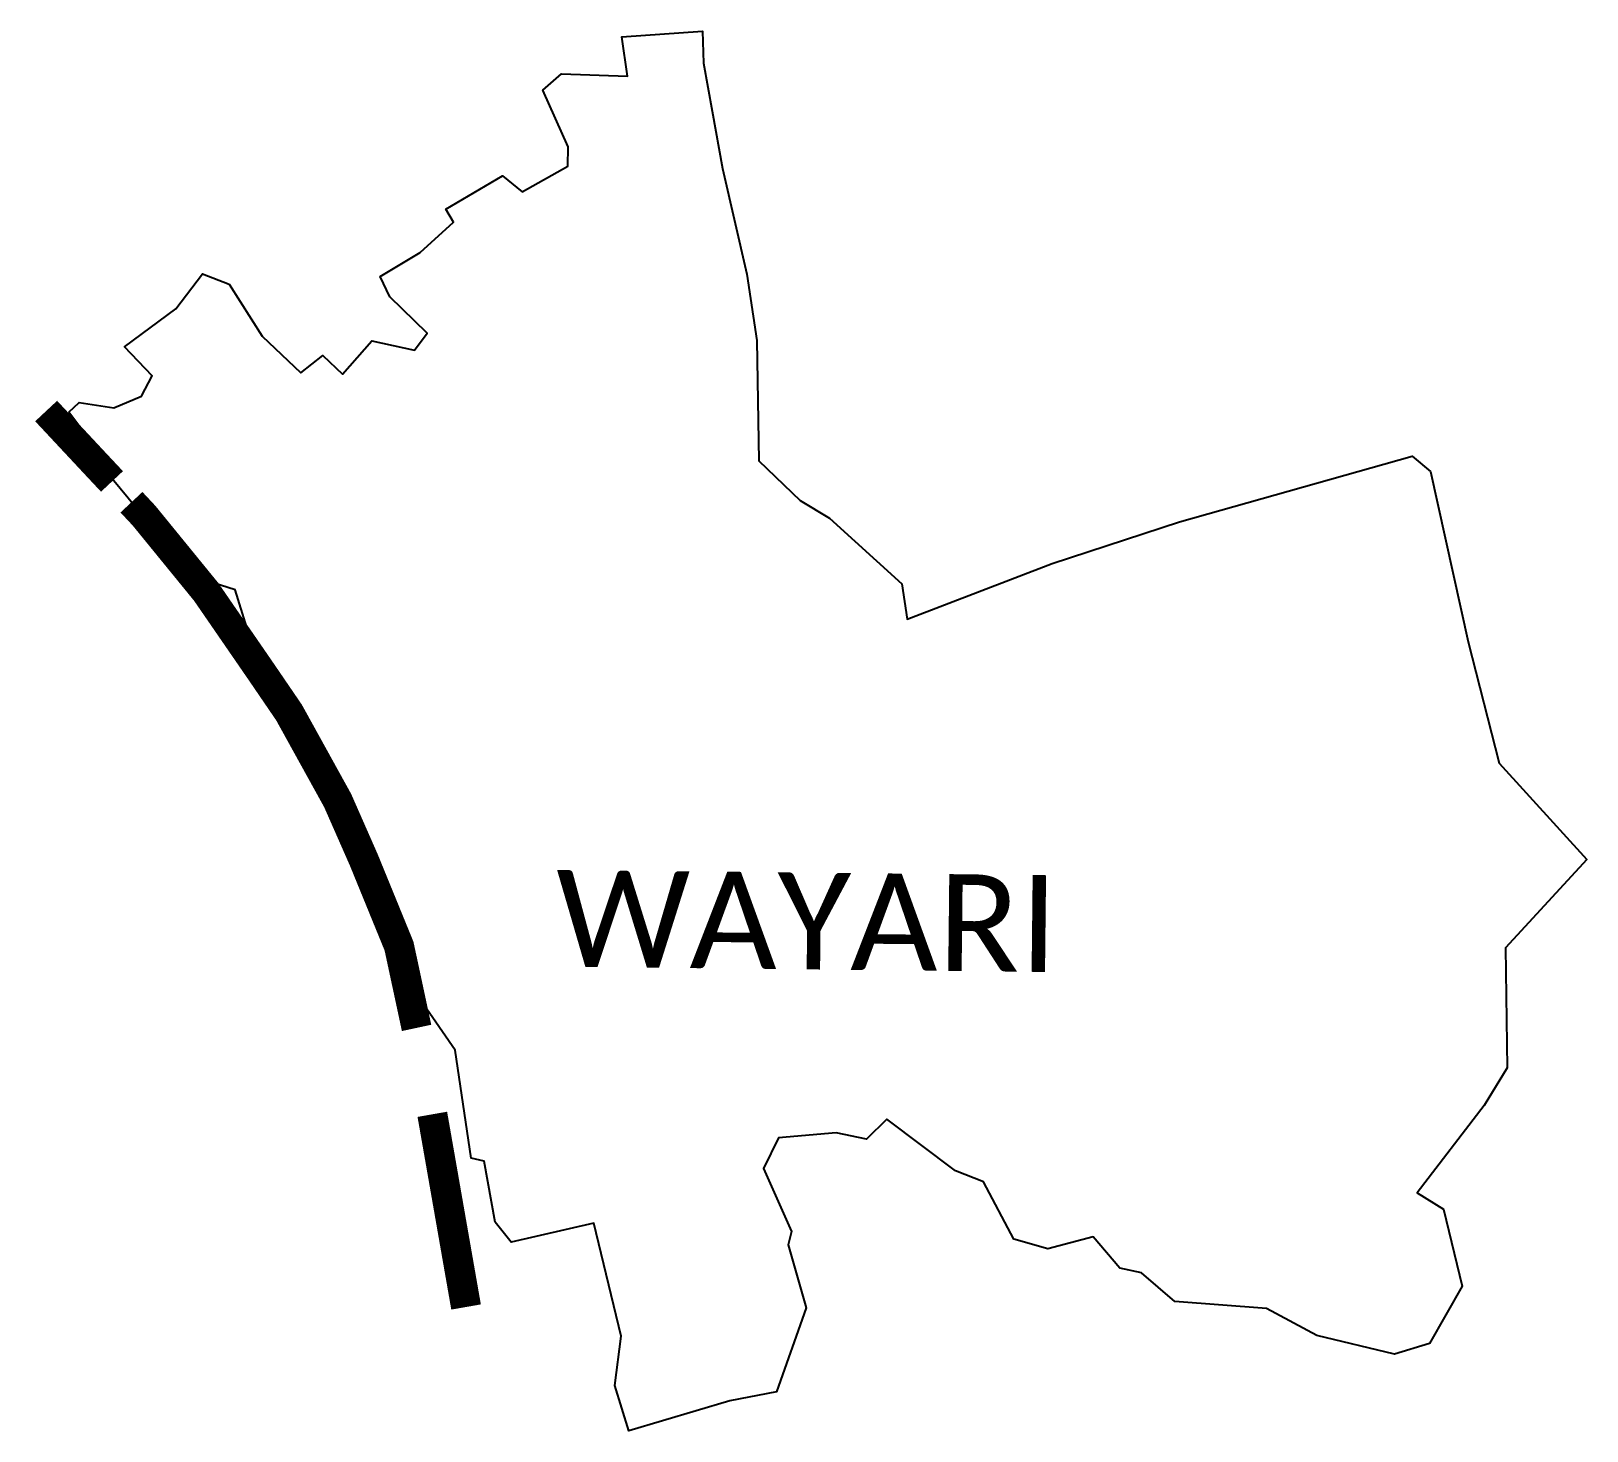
# Model space of a CAD drawing. Header units: metres. Extents: x 337151 to 339741, y 1772614 to 1774944.
import ezdxf

# ---------------------------------------------------------------- set-up
doc = ezdxf.new("R2010")
doc.units = ezdxf.units.M
doc.layers.add('NATURALLY PROTECTED', color=3, linetype='Continuous')
doc.layers.add('VILLAGE NAME', color=250, linetype='Continuous')

msp = doc.modelspace()

# ---------------------------------------------------------------- linework, layer by layer
at = {"color": 3}
msp.add_lwpolyline([(337213.9, 1774309.4), (337230.6, 1774325.7), (337288.5, 1774316.7), (337334.4, 1774336.4), (337352.4, 1774369.8), (337306.1, 1774418.3), (337391.9, 1774481.4), (337436.1, 1774539.5), (337480.4, 1774522.6), (337535.3, 1774435.9), (337600.1, 1774375.2), (337636.3, 1774404), (337669.2, 1774372.5), (337717.9, 1774428.3), (337788.8, 1774412.6), (337810.4, 1774440.8), (337747.9, 1774501.7), (337731.9, 1774535.3), (337798.3, 1774575.2), (337853.7, 1774625.5), (337841.4, 1774647.6), (337935.7, 1774702.9), (337968.5, 1774676), (338044.5, 1774718.9), (338044.6, 1774751.2), (338002.4, 1774845.3), (338033.5, 1774872.7), (338143.4, 1774868.5), (338134.3, 1774933.9), (338268.7, 1774943.7), (338270, 1774890.3), (338284.3, 1774810.2), (338302, 1774714.8), (338342, 1774539.1), (338358.7, 1774428.5), (338362, 1774228.3), (338430.8, 1774162.3), (338480.1, 1774133.3), (338600.3, 1774023.9), (338609.1, 1773964.9), (338850.6, 1774057.7), (339062.3, 1774127.2), (339449.6, 1774236.2), (339480, 1774210.6), (339542.8, 1773927.3), (339594.6, 1773725.1), (339740.5, 1773565.1), (339605, 1773417.7), (339608.1, 1773218.3), (339569.7, 1773155.3), (339458.2, 1773010.2), (339501.8, 1772983.2), (339533.1, 1772854.7), (339478.6, 1772759.2), (339420.2, 1772741.6), (339291.1, 1772772.7), (339207.1, 1772817.9), (339054.4, 1772829.2), (338998.9, 1772877.1), (338962.9, 1772884.6), (338918.9, 1772936.9), (338843.2, 1772917), (338786.5, 1772933.1), (338736.3, 1773028.7), (338689.7, 1773046.8), (338575.2, 1773132.7), (338541.5, 1773099.4), (338491.1, 1773110.2), (338395, 1773101.5), (338370.2, 1773050.6), (338416.5, 1772946.1), (338411.2, 1772923.8), (338441, 1772818.9), (338391.5, 1772678.9), (338314.1, 1772663.9), (338145.9, 1772614), (338122.5, 1772689.8), (338133.1, 1772771.8), (338087.4, 1772959.8), (337949.9, 1772927.9), (337923.2, 1772961.4), (337904.8, 1773062.7), (337883.1, 1773067.8), (337856.8, 1773247.8), (337782.4, 1773355.3), (337785.6, 1773399.3), (337747.5, 1773423.2), (337601.1, 1773776.1), (337542.6, 1773899.1), (337524.2, 1773904.7), (337490.5, 1774013.6), (337427.8, 1774034), (337364.4, 1774122.6), (337347.1, 1774124.5), (337288.3, 1774195.4), (337281.4, 1774219.3), (337213.9, 1774309.4)], dxfattribs=at)
at = {"layer": 'NATURALLY PROTECTED', "color": 116, "true_color": 0x136734, "const_width": 50, "flags": 128}
for points in [[(337175.9, 1774311.4), (337261.3, 1774220), (337285.5, 1774194.2)], [(337317.9, 1774159.6), (337338.7, 1774137.4), (337442.3, 1774010.4), (337533.9, 1773877.4), (337580.2, 1773809.6), (337661.1, 1773663.2), (337704.8, 1773563.9), (337763.3, 1773420.8), (337792.5, 1773284.7)], [(337818.7, 1773140.9), (337837.3, 1773034.9), (337874.9, 1772820.2)]]:
    msp.add_lwpolyline(points, dxfattribs=at)

# ---------------------------------------------------------------- texts
at = {"layer": 'VILLAGE NAME', "insert": (338024.9, 1773547.8), "char_height": 161.109, "attachment_point": 1, "rotation": 359.3742}
msp.add_mtext_dynamic_manual_height_columns('{\\fCalibri|b0|i0|c0|p34;WAYARI}', width=1589.786, gutter_width=805.5, heights=[0], dxfattribs=at)

doc.saveas('drawing.dxf')
